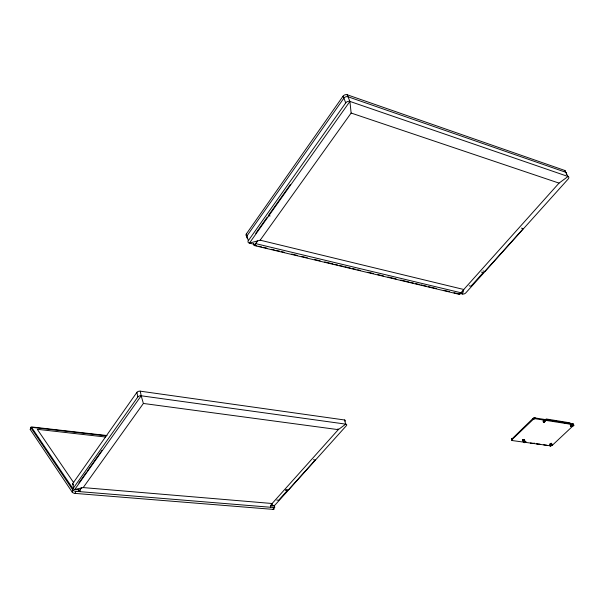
<?xml version="1.0" encoding="UTF-8"?>
<svg xmlns="http://www.w3.org/2000/svg" width="604" height="604" viewBox="0 0 604 604"><rect width="100%" height="100%" fill="white"/><g stroke="black" fill="none" stroke-linecap="round" stroke-linejoin="round"><path stroke-width="0.91" d="M511.588 439.297L532.683 418.731L534.359 417.847L572.819 423.834L573.8 425.133L552.577 445.035L550.946 445.88L512.607 440.603L511.588 439.297L512.607 440.603M524.574 440.777L524.219 439.961L523.124 441.086L524.763 440.505L523.857 440.248M545.065 421.275C540.233 423.676 546.242 420.452 544.657 420.354M551.988 444.438C548.794 443.714 552.509 446.718 551.505 443.351M572.313 425.782C569.013 425.057 573.03 428.1 571.678 424.627M459.984 293.423L462.528 294.035L463.781 289.49L559.032 183.118L568.024 176.496L564.695 170.426L347.172 94.768A3.088 2.31 -23.6 0 0 343.042 96.195L246.319 233.967A2.816 1.91 -15.7 0 0 246.825 236.232M273.295 505.359L274.586 506.711L273.944 508.56A2.069 0.747 18.6 0 1 273.106 509.376L75.138 493.4A2.371 0.921 14.2 0 1 72.231 492.169L30.283 429.542L30.842 427.64A2.174 0.74 13.9 0 1 32.299 427.013L107.036 435.537M72.231 492.169L72.873 490.093L30.842 427.64M75.138 493.4L75.779 491.316L273.748 507.526A2.069 0.747 18.6 0 0 274.586 506.711M80.815 488.349L79.803 491.648L78.294 489.429M270.524 507.262L271.709 503.827M273.106 509.376L273.748 507.526M573.151 424.982L573.37 424.151M551.626 443.638L550.025 444.204M571.935 424.974L570.546 425.669M573.8 425.133L573.196 424.635L534.751 418.663L533.045 419.554L512.373 439.236L512.003 440.293M72.782 484.453A2.401 1.238 -10.3 0 1 72.774 483.494L136.904 392.343A2.552 1.472 -11.4 0 1 140.249 391.166L344.401 419.961A2.212 1.178 -18.2 0 1 345.269 421.162M81.548 487.488L78.965 491.105L78.769 489.814L74.753 489.482A2.408 1.238 -10.4 0 1 73.454 488.017L137.825 396.964A2.559 1.465 -11.5 0 1 141.185 395.786L345.76 424.129A2.22 1.178 -18.3 0 1 346.394 425.669L275.167 504.869A2.084 1.019 -16 0 1 272.404 505.85L270.796 505.714M253.839 244.205L249.414 243.148A2.831 1.903 -15.7 0 1 248.327 240.664L345.76 102.854A3.111 2.31 -23.6 0 1 349.905 101.412L568.024 176.496A2.733 1.676 -29.6 0 1 568.19 179.018L465.797 292.88A2.469 1.45 -23.6 0 1 462.528 294.035M78.86 482.958L86.621 472.011M87.331 471.014L102.023 450.274M255.711 233.378L267.285 217.047M290.418 184.394L268.342 215.553L270.079 215.998M140.249 391.166L141.185 395.786L74.753 489.482L83.201 487.587L272.14 503.502L338.278 429.648L345.76 424.129L344.401 419.961M347.172 94.768L349.905 101.412L249.414 243.148L260.173 240.188L463.781 289.49M463.147 290.554L459.659 294.442L254.246 245.549L257.538 240.943M83.201 487.587L143.382 403.457L141.185 395.786M260.173 240.188L351.135 113.039L349.905 101.412M544.113 421.116L544.612 420.724M270.645 505.473L271.785 504.197M525.495 442.4L524.566 442.649L523.268 441.841M534.072 442.921L533.725 443.495L530.327 443.011M257.055 241.313A3.994 1.948 -77 0 1 255.688 243.631L254.11 245.096L256.866 245.752M526.016 441.728L524.861 442.687L525.729 441.72L524.242 442.536M460.052 293.635L461.192 292.827A3.503 2.227 -76.1 0 0 462.619 290.849M537.16 443.729L536.684 443.925L540.059 444.144M522.77 440.271L523.638 440.301L523.993 441.116M543.894 421.214L543.268 421.298M276.753 500.082L278.633 500.248L287.255 490.644L285.488 490.478M285.73 489.557L288.47 489.806L315.311 459.954L313.468 459.742M106.334 435.839L31.574 427.322L72.676 488.266M105.549 437.017L37.289 429.301L73.748 482.762M143.382 403.457L338.278 429.648L337.991 428.749M543.736 444.854L546.907 445.307M564.076 422.876L565.91 423.17M567.745 423.464L569.587 423.766M258.693 246.19L261.449 246.847M263.284 247.285L266.945 248.153M271.536 249.248L274.284 249.905M276.119 250.343L279.78 251.211M281.615 251.649L284.371 252.306M291.702 254.058L297.206 255.364M301.789 256.458L307.293 257.772M314.624 259.516L320.128 260.83M324.71 261.917L332.963 263.888M334.797 264.326L337.545 264.975M339.38 265.413L343.049 266.288M344.876 266.726L350.38 268.04M352.215 268.47L355.884 269.346M357.719 269.784L360.467 270.441M367.798 272.185L373.302 273.499M377.885 274.594L383.389 275.9M387.972 276.994L396.224 278.957M400.807 280.052L409.059 282.015M410.894 282.453L413.642 283.11M415.476 283.548L419.146 284.424M420.98 284.862L426.477 286.168M428.311 286.606L436.564 288.569M443.895 290.32L449.399 291.634M453.981 292.721L459.485 294.035M255.688 243.631L461.192 292.827M469.195 285.798L470.954 286.228L483.23 272.57L481.471 272.117M483.004 270.977L484.793 271.438L523.253 228.659L521.456 228.131M524.597 442.407L523.411 441.728M351.135 113.039L559.032 183.118M535.771 418.595L535.091 417.741L534.751 418.663L534.359 417.847L534.366 418.776L533.974 417.96L533.996 418.927L533.596 418.119L533.642 419.116L533.234 418.315L533.324 419.327L532.834 418.602L533.045 419.554L532.683 418.731M532.917 418.534L533.324 419.327M573.06 423.895L573.777 425.337M573.309 424.755L573.687 425.556M572.819 423.834L573.196 424.635M572.932 425.216L573.309 426.016M571.822 424.672L572.328 425.654M571.497 424.62L572.237 425.918M571.731 425.246L572.109 426.054M571.293 424.65L571.943 426.182M571.074 424.71L571.452 425.51M571.369 425.495L571.739 426.303M570.501 423.91L570.002 422.838L546.122 418.957L546.612 420.052M571.15 425.594L571.527 426.394M570.931 425.654L571.308 426.454M570.727 425.677L571.097 426.484M570.365 425.186L570.916 426.477M570.403 425.631L570.78 426.432M570.312 425.556L570.682 426.356M544.68 420.588L544.982 421.539M544.483 420.867L544.853 421.683M544.317 421.003L544.687 421.819M543.781 420.309L544.483 421.939M543.562 420.407L544.264 422.03M543.358 420.52L544.038 422.098M543.192 420.656L543.827 422.12M543.124 421.252L543.638 422.113M552.222 444.234L552.577 445.035M551.361 443.306L552.313 445.254M551.18 443.298L551.792 444.703M551.648 444.65L552.003 445.45M550.976 443.328L551.633 444.831M550.765 443.389L551.437 444.944M550.546 443.479L551.226 445.035M550.644 444.295L551.007 445.095M550.44 444.325L550.803 445.125M550.07 443.857L550.946 445.88M550.002 443.993L550.478 445.08M550.236 445.148L550.599 445.948M549.912 445.178L550.267 445.979M549.617 445.156L549.972 445.956M524.408 439.689L524.763 440.505M524.34 439.825L524.695 440.641M524.053 440.089L524.408 440.905M523.857 440.21L524.212 441.018M523.419 440.361L523.774 441.177M523.087 439.644L523.442 440.459M522.928 439.772L523.562 441.207M522.807 439.908L523.374 441.199M522.739 440.044L523.223 441.162M512.018 438.413L512.373 439.236M511.815 438.647L512.162 439.47M511.664 438.874L512.351 440.543M511.588 439.1L512.147 440.437M343.042 96.195L345.76 102.854M532.758 418.663L533.045 419.554M253.627 243.503L254.246 245.549M246.319 233.967L248.327 240.664M136.904 392.343L137.825 396.964M72.774 483.494L73.454 488.017M272.14 503.502L272.404 505.85M73.529 484.869A2.401 1.238 -10.3 0 1 73.092 484.695M75.779 491.316A2.371 0.914 14.2 0 1 72.873 490.093M30.283 429.542A2.174 0.747 13.8 0 1 30.472 429.006M247.421 238.24A2.824 1.91 -15.7 0 1 246.923 235.968L343.857 98.188A3.095 2.31 -23.6 0 1 347.987 96.753L565.691 172.246A2.726 1.684 -29.7 0 1 566.235 174.262M564.695 170.426A2.718 1.684 -29.7 0 1 565.465 171.929"/></g></svg>
